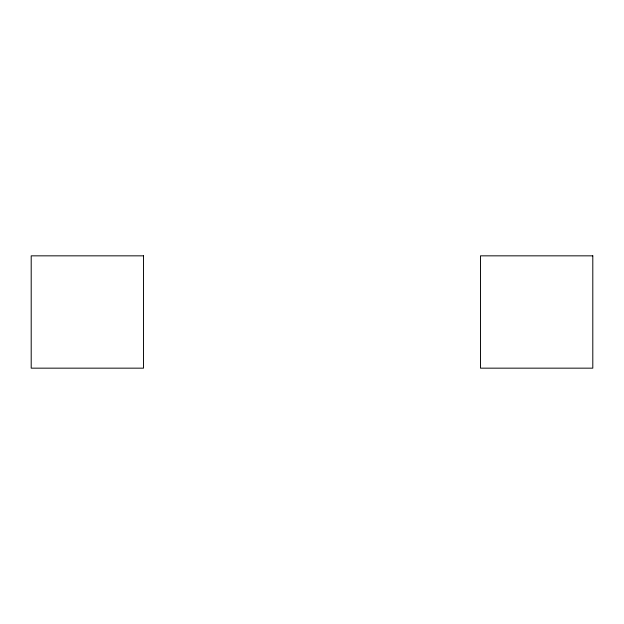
<?xml version="1.0" encoding="UTF-8"?>
<svg xmlns="http://www.w3.org/2000/svg" width="624" height="624" viewBox="0 0 624 624"><rect width="100%" height="100%" fill="white"/><g stroke="black" fill="none" stroke-linecap="round" stroke-linejoin="round"><path stroke-width="0.94" d="M143.52 255.84L31.2 255.84L31.2 368.16L143.52 368.16L143.52 255.84M592.8 255.84L480.48 255.84L480.48 368.16L592.8 368.16L592.8 255.84"/></g></svg>
